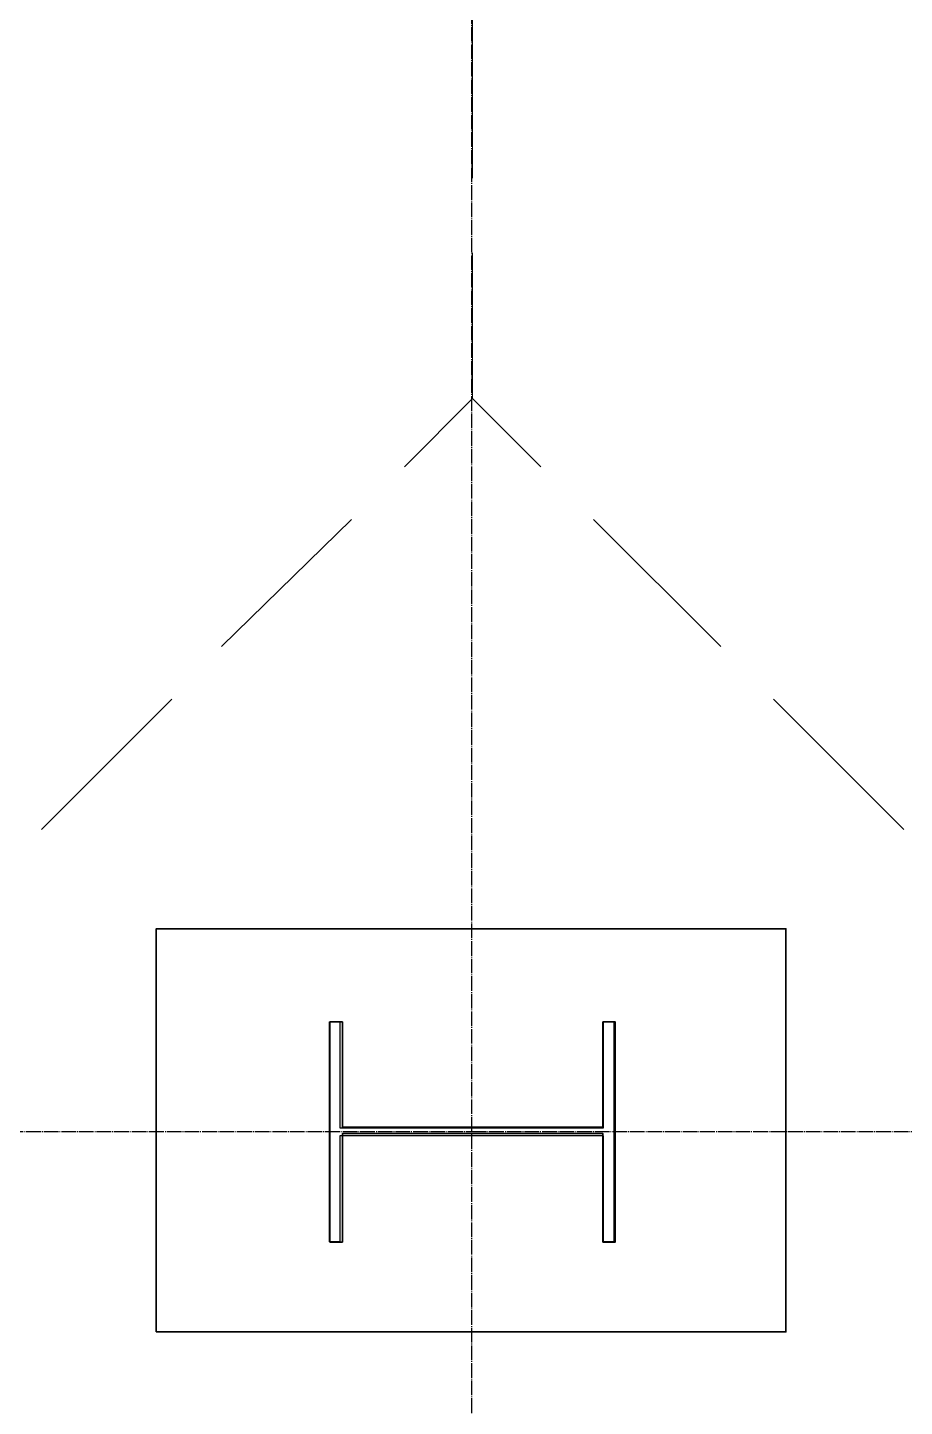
# Model space of a CAD drawing. Header units: millimetres. Extents: x -383313 to -161684, y -117025 to 99224.
# Drawn here: x -341120 to -339923, y -11957 to -10075 of the extents above; entities that cross this region are included whole.
import ezdxf

# ---------------------------------------------------------------- set-up
doc = ezdxf.new("R2010")
doc.units = ezdxf.units.MM
doc.header["$MEASUREMENT"] = 0
doc.linetypes.add('PS-GOST2.303 5', pattern=[24, 20, -1.5, 1, -1.5])
for name, color, linetype in [('001__КОНСТРУКТИВ__Колонны', 14, 'Continuous'), ('PDF_Geometry', 7, 'Continuous'), ('PS_Оси', 5, 'PS-GOST2.303 5')]:
    doc.layers.add(name, color=color, linetype=linetype)

# ---------------------------------------------------------------- blocks, each defined once
blk = doc.blocks.new('A$Cf5759c35')
at = {"layer": 'PDF_Geometry', "color": 8, "lineweight": 13}
for points in [[(17949.2, 7984.1), (17949.2, 8233.8)], [(17949.2, 7683.5), (17949.2, 7882.5)], [(18042.3, 7590.4), (17949.2, 7683.5), (17856, 7590.4)], [(17784.1, 7518.4), (17606.3, 7344.8)], [(18287.8, 7344.8), (18114.3, 7518.4)], [(17538.5, 7272.9), (17360.7, 7095.1)], [(18537.6, 7095.1), (18359.8, 7272.9)]]:
    blk.add_lwpolyline(points, dxfattribs=at)
at = {"layer": 'PDF_Geometry', "color": 8, "lineweight": 35}
for points in [[(17517.4, 6409.3), (18376.7, 6409.3), (18376.7, 6959.6), (17517.4, 6959.6)], [(17754.4, 6832.6), (17754.4, 6532), (17771.4, 6532), (17771.4, 6680.2), (18127, 6680.2), (18127, 6532), (18143.9, 6532), (18143.9, 6832.6), (18127, 6832.6), (18127, 6688.7), (17771.4, 6688.7), (17771.4, 6832.6)]]:
    blk.add_lwpolyline(points, close=True, dxfattribs=at)

msp = doc.modelspace()

# ---------------------------------------------------------------- linework, layer by layer
at = {"layer": '001__КОНСТРУКТИВ__Колонны', "linetype": 'Continuous', "lineweight": 30}
for p, q in [((-340708.05882, -11732.3977), (-340708.05882, -11432.3977)), ((-340708.05882, -11432.3977), (-340694.05882, -11432.3977)), ((-340694.05882, -11432.3977), (-340694.05882, -11577.0977)), ((-340334.05882, -11577.0977), (-340334.05882, -11432.3977)), ((-340334.05882, -11432.3977), (-340320.05882, -11432.3977)), ((-340320.05882, -11432.3977), (-340320.05882, -11732.3977)), ((-340694.05882, -11577.0977), (-340334.05882, -11577.0977)), ((-340334.05882, -11587.6977), (-340694.05882, -11587.6977)), ((-340694.05882, -11587.6977), (-340694.05882, -11732.3977)), ((-340334.05882, -11732.3977), (-340334.05882, -11587.6977)), ((-340694.05882, -11732.3977), (-340708.05882, -11732.3977)), ((-340320.05882, -11732.3977), (-340334.05882, -11732.3977))]:
    msp.add_line(p, q, dxfattribs=at)
at = {"layer": 'PS_Оси'}
for points in [[(-340514.05882, -24012.91133), (-340514.05882, -23582.0977), (-340514.05882, -17582.0977), (-340514.05882, -11582.0977), (-340514.05882, -5582.0977), (-340514.05882, -582.3977), (-340514.05882, 2825.4576)], [(-359840.70678, -11582.0977), (-355014.05882, -11582.0977), (-350514.05882, -11582.0977), (-345514.05882, -11582.0977), (-340514.05882, -11582.0977), (-335514.05882, -11582.0977), (-330514.05882, -11582.0977), (-325514.05882, -11582.0977), (-320514.05882, -11582.0977), (-316483.98892, -11582.0977)]]:
    msp.add_lwpolyline(points, dxfattribs=at)

# ---------------------------------------------------------------- block references
at = {"ltscale": 100}
msp.add_blockref('A$Cf5759c35', (-358461.97282, -18264.93104), dxfattribs=at)

doc.saveas('drawing.dxf')
